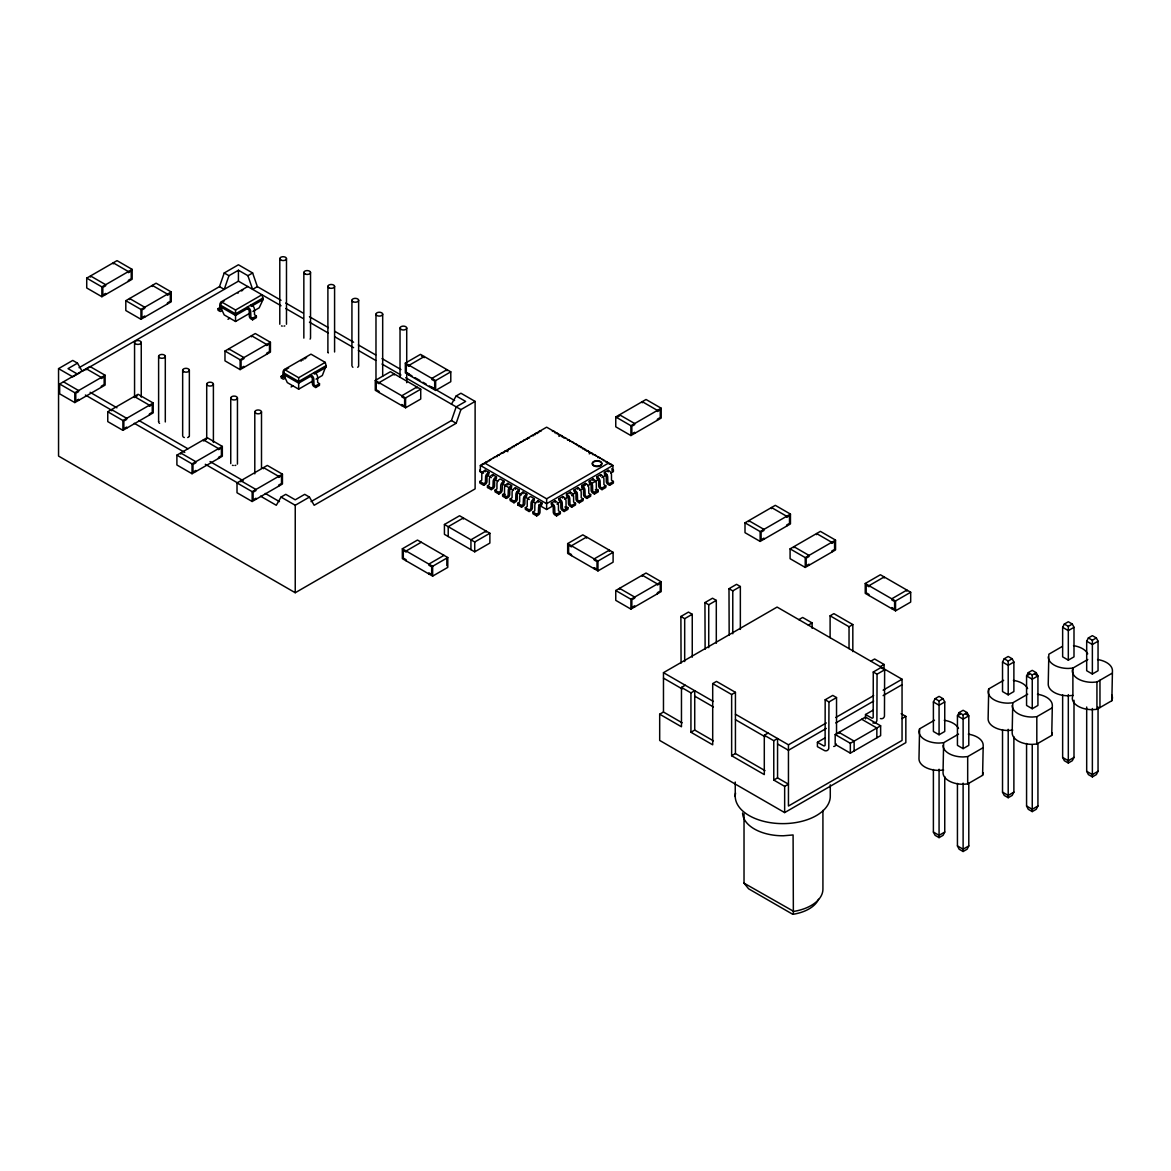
<?xml version="1.0" encoding="UTF-8"?>
<svg xmlns="http://www.w3.org/2000/svg" width="1171" height="1171" viewBox="0 0 1171 1171"><rect width="100%" height="100%" fill="white"/><g stroke="black" fill="none" stroke-linecap="round" stroke-linejoin="round"><path stroke-width="1.5" d="M481.793 465.56L481.808 465.268A3.352 1.932 60 0 1 483.843 464.082L484.106 464.214M496.928 456.807L496.958 456.514A3.352 1.932 60 0 1 498.992 455.343L499.256 455.475M504.511 452.445L504.525 452.152A3.352 1.932 60 0 1 506.56 450.967L507.819 451.669M508.302 450.25L508.316 449.957A3.352 1.932 60 0 1 510.351 448.786L510.615 448.917M527.228 439.315L527.243 439.023A3.352 1.932 60 0 1 529.292 437.852L529.555 437.983M534.81 434.953L534.825 434.661A3.352 1.932 60 0 1 536.86 433.475L537.123 433.607M538.587 432.758L538.601 432.465A3.352 1.932 60 0 1 540.651 431.294L540.914 431.426M818.529 899.269A36.155 20.873 0 0 1 793.367 914.244L793.089 834.952L783.384 835.772A40.165 23.186 0 0 1 742.604 812.952M219.914 309.51L219.943 303.904A3.352 1.932 60 0 1 221.992 302.733M283.031 377.194L283.06 371.588A3.352 1.932 60 0 1 285.109 370.417M934.502 720.224L919.586 728.845L918.986 731.48A20.083 11.593 0 0 0 939.069 743.073L943.636 742.721L958.551 734.115M983.201 772.684L982.601 775.319L967.685 783.941L963.118 784.277A20.083 11.593 0 0 1 943.036 772.684L943.636 742.721M1003.635 680.322L988.719 688.929L988.119 691.563A20.083 11.593 0 0 0 1008.202 703.156L1012.769 702.805L1027.684 694.198M982.601 775.319L983.201 745.356A20.083 11.593 0 0 0 968.315 734.158M1052.334 732.783L1051.734 735.417L1036.818 744.024L1032.251 744.375A20.083 11.593 0 0 1 1012.168 732.783L1012.769 702.805M1087.8 659.493L1072.885 668.099L1072.885 695.428L1068.318 695.779A20.083 11.593 0 0 1 1048.235 684.186L1048.835 654.223L1062.258 646.465M1051.734 735.417L1052.334 705.44A20.083 11.593 0 0 0 1037.447 694.242M1072.885 695.428L1072.285 698.062A20.083 11.593 0 0 0 1092.367 709.67L1096.934 709.319L1111.85 700.697L1112.45 698.062A20.083 11.593 0 0 0 1111.762 695.062M1111.85 700.697L1112.45 670.734A20.083 11.593 0 0 0 1097.564 659.536M249.745 313.272L235.547 321.469L224.188 314.911L220.397 306.714L221.304 301.796L247.857 286.471M312.877 380.956L298.664 389.167L287.305 382.595L283.528 374.398L284.421 369.48L310.974 354.154L325.216 362.381L326.124 365.659L322.332 375.496L316.024 379.141M79.057 367.709L219.489 286.632L224.232 272.975L238.43 264.778L252.629 272.975L257.371 286.632L281.04 300.303M257.371 286.632L252.629 289.369L247.901 275.697L238.43 270.238L228.96 275.697L224.232 289.369L219.489 286.632M311.018 501.627L451.45 420.55L456.178 406.893L465.648 401.419L456.178 395.959L451.45 404.156M260.518 496.167L276.297 505.272L281.04 497.075L285.768 494.338L295.238 499.812L304.709 494.338L309.437 497.075L314.165 505.272L456.178 423.287L460.92 409.616L475.119 401.419L475.119 488.878L295.238 592.731L58.55 456.075L58.55 368.631L72.748 360.419L77.491 363.156L82.219 371.353L238.43 281.172L281.04 305.763M221.304 301.796L235.547 310.022L262.099 294.697L263.007 299.615L259.215 307.812L252.907 311.457M933.389 701.956L935.102 698.677L939.069 696.379L943.05 698.677L944.748 701.956L944.748 731.48L939.069 734.759L933.389 731.48L933.389 701.956L939.069 705.235L944.748 701.956M959.137 712.568L957.439 715.847L957.439 745.356L963.118 748.635L968.798 745.356L968.798 715.847L967.1 712.568L963.118 710.27L959.137 712.568L963.118 714.852L967.1 712.568M1002.522 662.039L1004.22 658.761L1008.202 656.477L1012.183 658.761L1013.881 662.039L1013.881 691.563L1008.202 694.842L1002.522 691.563L1002.522 662.039L1008.202 665.333L1013.881 662.039M944.748 776.666L944.748 832.054L943.05 835.333L939.069 837.631L935.102 835.333L933.389 832.054L933.389 769.523M1028.27 672.652L1026.572 675.93L1026.572 705.44L1032.251 708.733L1037.93 705.44L1037.93 675.93L1036.218 672.652L1032.251 670.354L1028.27 672.652L1032.251 674.95L1036.218 672.652M1062.639 627.334L1064.337 624.055L1068.318 621.757L1072.299 624.055L1073.997 627.334L1073.997 656.858L1068.318 660.137L1062.639 656.858L1062.639 627.334L1068.318 630.613L1073.997 627.334M968.798 783.414L968.798 845.93L967.1 849.209L963.118 851.507L959.137 849.209L957.439 845.93L957.439 783.414M1086.688 641.225L1088.386 637.946L1092.367 635.648L1096.349 637.946L1098.047 641.225L1098.047 670.734L1092.367 674.013L1086.688 670.734L1086.688 641.225L1092.367 644.504L1098.047 641.225M1013.881 736.764L1013.881 792.138L1012.183 795.416L1008.202 797.714L1004.22 795.416L1002.522 792.138L1002.522 729.606M1037.93 743.497L1037.93 806.014L1036.218 809.307L1032.251 811.591L1028.27 809.307L1026.572 806.014L1026.572 743.497M1073.997 700.258L1073.997 757.432L1072.299 760.711L1068.318 763.009L1064.337 760.711L1062.639 757.432L1062.639 694.901M1098.047 707.006L1098.047 771.308L1096.349 774.587L1092.367 776.885L1088.386 774.587L1086.688 771.308L1086.688 707.006M502.505 483.93L502.139 490.21A2.342 1.347 -60 0 1 500.485 493.079L498.831 494.03L495.04 491.849L495.04 490.21L496.928 488.922L496.958 483.286A3.352 1.932 -60 0 1 498.992 479.744L500.251 478.998L504.028 481.193L504.028 482.833L502.505 483.93L513.498 490.371M86.727 278.127L117.027 260.635L132.162 269.389L132.162 279.225L101.877 296.717L86.727 287.964L86.727 278.127L101.877 286.88L132.162 269.389M125.809 300.698L156.094 283.206L171.244 291.945L171.244 301.781L140.959 319.273L125.809 310.535L125.809 300.698L140.959 309.437L171.244 291.945M77.491 363.156L68.02 368.631L77.491 374.091M59.662 384L89.962 366.508L105.112 375.247L105.112 385.083L74.812 402.575L59.662 393.837L59.662 384L74.812 392.739L105.112 375.247M80.638 372.276L72.748 376.828L58.55 368.631M247.901 275.697L252.629 272.975M221.348 306.802L221.348 310.271A2.342 1.347 60 0 1 219.694 311.223L218.04 310.271L218.04 308.632L219.928 307.534M263.007 297.976L235.547 313.828L220.397 305.075M227.979 319.288L229.867 318.19M263.007 299.615L251.165 306.451L251.165 304.797L252.424 305.543A3.352 1.932 60 0 1 254.473 309.085L254.502 314.721L256.376 316.009L256.376 317.648L252.599 319.829L250.931 318.878A2.342 1.347 60 0 1 249.277 316.009L249.203 310.359L247.388 308.632L235.547 315.467L220.397 306.714M247.388 308.632L247.388 306.992L248.647 307.739A3.352 1.932 60 0 1 250.682 311.266L250.872 317.195L252.599 318.19L256.376 316.009M107.761 411.768L138.061 394.276L153.211 403.014L153.211 412.851L122.911 430.343L107.761 421.604L107.761 411.768L122.911 420.506L153.211 403.014M137.109 395.915L134.27 397.555L134.27 396.457L149.42 405.195L149.42 406.293L152.259 404.654L152.259 412.309L149.42 413.949L149.42 415.046M224.978 351.022L255.278 333.53L270.428 342.283L270.428 352.12L240.128 369.612L224.978 360.858L224.978 351.022L240.128 359.775L270.428 342.283M284.465 374.486L284.465 377.955A2.342 1.347 60 0 1 282.811 378.906L281.157 377.955L281.157 376.315L283.045 375.218M284.421 369.48L298.664 377.706L325.216 362.381M326.124 365.659L298.664 381.512L283.528 372.759M291.096 386.972L292.984 385.874M326.124 367.299L314.296 374.135L314.296 372.495L315.541 373.227A3.352 1.932 60 0 1 317.59 376.769L317.619 382.405L319.493 383.693L319.493 385.332L315.716 387.513L314.048 386.562A2.342 1.347 60 0 1 312.394 383.693L312.32 378.043L310.505 376.315L298.664 383.151L283.528 374.398M176.894 455.153L207.194 437.661L222.329 446.4L222.329 456.236L192.044 473.728L176.894 464.989L176.894 455.153L192.044 463.892L222.329 446.4M206.242 439.301L203.403 440.94L203.403 439.842L218.553 448.595L218.553 449.679L221.392 448.039L221.392 455.695L218.553 457.334L218.553 458.432M310.505 376.315L310.505 374.676L311.764 375.423A3.352 1.932 60 0 1 313.799 378.95L313.989 384.878L315.716 385.874L319.493 383.693M375.276 380.458L390.426 371.719L420.726 389.196L420.726 399.048L405.576 407.786L375.276 390.294L375.276 380.458L405.576 397.95L420.726 389.196M405.342 363.098L420.491 354.359L450.791 371.836L450.791 381.687L435.641 390.426L405.342 372.934L405.342 363.098L435.641 380.59L450.791 371.836M237.01 482.92L267.31 465.429L282.445 474.167L282.445 484.004L252.16 501.495L237.01 492.757L237.01 482.92L252.16 491.659L282.445 474.167M456.178 395.959L460.92 393.222L475.119 401.419M281.04 497.075L295.238 505.272L309.437 497.075M483.521 473.055L480.359 471.24L480.359 465.443L546.637 427.181L612.916 465.443L612.916 471.24M485.101 470.259L483.843 471.005A3.352 1.932 -60 0 0 481.808 474.533L481.764 480.212L479.89 481.457L479.89 483.096L483.682 485.292L485.336 484.326A2.342 1.347 -60 0 0 486.99 481.457L487.019 475.968L488.893 474.079L488.893 472.44L485.101 470.259L485.101 471.898M488.893 472.44L487.634 473.186A3.352 1.932 -60 0 0 485.584 476.729L485.423 482.613L483.682 483.652L479.89 481.457M492.669 474.636L491.425 475.367A3.352 1.932 -60 0 0 489.376 478.91L489.346 484.545L487.473 485.833L487.473 487.473L491.249 489.654L492.903 488.702A2.342 1.347 -60 0 0 494.572 485.833L494.601 480.344L496.46 478.456L496.46 476.817L492.669 474.636L492.669 476.275M558.948 436.373L560.206 435.656A3.352 1.932 -60 0 1 562.241 436.842L562.256 437.134M496.46 476.817L495.201 477.563A3.352 1.932 -60 0 0 493.167 481.091L492.976 487.019L491.249 488.014L487.473 485.833M487.473 487.473L489.127 486.521M504.028 481.193L502.783 481.94A3.352 1.932 -60 0 0 500.734 485.467L500.544 491.396L498.831 492.391L495.04 490.21M615.756 416.964L646.041 399.487L661.191 408.225L661.191 418.062L630.906 435.553L615.756 426.815L615.756 416.964L630.906 425.717L661.191 408.225M616.693 417.52L619.532 415.881L619.532 414.783L634.682 423.536L634.682 424.619L631.842 426.259L631.842 433.914L634.682 432.275L634.682 433.372M507.819 483.374L506.56 484.121A3.352 1.932 -60 0 0 504.525 487.648L504.496 493.284L502.608 494.586L502.608 496.226L506.399 498.407L508.053 497.455A2.342 1.347 -60 0 0 509.722 494.586L509.751 489.083L511.61 487.195L511.61 485.555L507.819 483.374L507.819 485.014M402.341 548.789L417.491 540.051L447.79 557.542L447.79 567.379L432.641 576.117L402.341 558.626L402.341 548.789L432.641 566.281L447.79 557.542M444.424 524.491L459.574 515.752L489.873 533.244L489.873 543.081L474.723 551.819L444.424 534.342L444.424 524.491L474.723 541.983L489.873 533.244M511.61 485.555L510.351 486.302A3.352 1.932 -60 0 0 508.316 489.844L508.112 495.757L506.399 496.767L502.608 494.586M515.401 487.751L514.142 488.497A3.352 1.932 -60 0 0 512.093 492.025L512.064 497.66L510.19 498.948L510.19 500.588L513.981 502.783L515.635 501.817A2.342 1.347 -60 0 0 517.289 498.948L517.319 493.459L519.177 491.571L519.177 489.932L515.401 487.751L515.401 489.39M421.282 542.232L406.132 550.985L406.132 552.068L403.292 550.429L403.292 558.084L406.132 559.723L406.132 560.821M519.177 489.932L517.933 490.678A3.352 1.932 -60 0 0 515.884 494.206L515.694 500.134L513.981 501.144L510.19 498.948M522.969 492.127L521.71 492.859A3.352 1.932 -60 0 0 519.675 496.402L519.646 502.037L517.758 503.325L517.758 504.964L521.549 507.145L523.203 506.194A2.342 1.347 -60 0 0 524.857 503.325L524.901 497.836L526.76 495.948L526.76 494.308L522.969 492.127L522.969 493.767M589.247 453.865L590.491 453.148A3.352 1.932 -60 0 1 592.541 454.333L592.555 454.626M526.76 494.308L525.501 495.055A3.352 1.932 -60 0 0 523.466 498.583L523.159 504.584L521.549 505.506L517.758 503.325M517.758 504.964L519.412 504.013M534.327 498.685L533.068 499.432A3.352 1.932 -60 0 0 531.034 502.959L530.844 508.887L529.116 509.883L525.34 507.702L525.34 509.341L529.116 511.522L530.785 510.571A2.342 1.347 -60 0 0 532.439 507.702L532.468 502.198L534.327 500.324L534.327 498.685L530.536 496.489L529.292 497.236A3.352 1.932 -60 0 0 527.243 500.778L527.213 506.443L525.34 507.702M443.999 555.347L428.849 564.1L428.849 565.183L431.689 566.837L431.689 574.478L428.849 572.839L428.849 573.936M538.118 500.866L536.86 501.612A3.352 1.932 -60 0 0 534.825 505.14L534.796 510.776L532.907 512.078L532.907 513.718L536.699 515.899L538.353 514.947A2.342 1.347 -60 0 0 540.007 512.078L540.036 506.575L541.91 504.686L541.91 503.047L538.118 500.866L538.118 502.505M484.618 462.999L546.637 498.802L608.671 462.999M541.91 503.047L540.651 503.793A3.352 1.932 -60 0 0 538.601 507.336L538.382 513.279L536.699 514.259L532.907 512.078M612.916 465.443L546.637 503.706L480.359 465.443M551.365 503.047L555.156 500.866L556.415 501.612A3.352 1.932 60 0 1 558.45 505.14L558.479 510.776L560.367 512.078L560.367 513.718L556.576 515.899L554.922 514.947A2.342 1.347 60 0 1 553.268 512.078L553.195 506.414L551.365 504.686L551.365 503.047L552.624 503.793A3.352 1.932 60 0 1 554.673 507.336L554.864 513.249L556.576 514.259L560.367 512.078M558.948 498.685L562.739 496.489L563.983 497.236A3.352 1.932 60 0 1 566.032 500.778L566.061 506.414L567.935 507.702L567.935 509.341L564.159 511.522L562.49 510.571A2.342 1.347 60 0 1 560.836 507.702L560.807 502.198L558.948 500.324L558.948 498.685L560.206 499.432A3.352 1.932 60 0 1 562.241 502.959L562.431 508.887L564.159 509.883L567.935 507.702M566.515 494.308L570.306 492.127L571.565 492.859A3.352 1.932 60 0 1 573.6 496.402L573.629 502.037L575.517 503.325L575.517 504.964L571.726 507.145L570.072 506.194A2.342 1.347 60 0 1 568.418 503.325L568.374 497.836L566.515 495.948L566.515 494.308L567.774 495.055A3.352 1.932 60 0 1 569.809 498.583L570.014 504.511L571.726 505.506L575.517 503.325M574.097 489.932L577.874 487.751L579.133 488.497A3.352 1.932 60 0 1 581.182 492.025L581.211 497.66L583.085 498.948L583.085 500.588L579.294 502.783L577.64 501.817A2.342 1.347 60 0 1 575.986 498.948L575.956 493.459L574.097 491.571L574.097 489.932L575.356 490.678A3.352 1.932 60 0 1 577.391 494.206L577.581 500.134L579.294 501.144L583.085 498.948M581.665 485.555L585.456 483.374L586.715 484.121A3.352 1.932 60 0 1 588.75 487.648L588.779 493.284L590.667 494.586L590.667 496.226L586.876 498.407L585.222 497.455A2.342 1.347 60 0 1 583.553 494.586L583.524 489.083L581.665 487.195L581.665 485.555L582.924 486.302A3.352 1.932 60 0 1 584.958 489.844L585.163 495.757L586.876 496.767L590.667 494.586M589.247 481.193L593.024 478.998L594.283 479.744A3.352 1.932 60 0 1 596.317 483.286L596.346 488.922L598.235 490.21L598.235 491.849L594.444 494.03L592.789 493.079A2.342 1.347 60 0 1 591.135 490.21L591.106 484.706L589.247 482.833L589.247 481.193L590.491 481.94A3.352 1.932 60 0 1 592.541 485.467L592.731 491.396L594.444 492.391L598.235 490.21M596.815 476.817L600.606 474.636L601.865 475.367A3.352 1.932 60 0 1 603.899 478.91L603.929 484.545L605.802 485.833L605.802 487.473L602.026 489.654L600.372 488.702A2.342 1.347 60 0 1 598.703 485.833L598.674 480.344L596.815 478.456L596.815 476.817L598.074 477.563A3.352 1.932 60 0 1 600.108 481.091L600.299 487.019L602.026 488.014L605.802 485.833M604.382 472.44L608.173 470.259L609.432 471.005A3.352 1.932 60 0 1 611.467 474.533L611.496 480.169L613.384 481.457L613.384 483.096L609.593 485.292L607.939 484.326A2.342 1.347 60 0 1 606.285 481.457L606.256 475.968L604.382 474.079L604.382 472.44L605.641 473.186A3.352 1.932 60 0 1 607.69 476.729L607.881 482.642L609.593 483.652L613.384 481.457M581.665 487.195L585.456 485.014L585.456 483.374M611.774 470.918L613.384 469.981L613.384 471.62L611.73 472.586A2.342 1.347 -60 0 1 610.72 472.762M538.733 504.935L546.637 509.502L553.649 505.448M561.451 500.954L556.928 504.072M564.568 499.153L569.238 496.445M571.916 494.909L576.659 492.171M579.806 490.342L583.275 488.351M587.71 485.789L598.879 479.349M601.923 477.578L606.666 474.841M567.672 543.593L582.807 534.84L613.106 552.331L613.106 562.168L597.957 570.921L567.672 553.429L567.672 543.593L597.957 561.085L613.106 552.331M615.756 590.521L646.041 573.029L661.191 581.767L661.191 591.604L630.906 609.096L615.756 600.357L615.756 590.521L630.906 599.259L661.191 581.767M745.005 522.822L775.304 505.345L790.454 514.084L790.454 523.92L760.155 541.412L745.005 532.673L745.005 522.822L760.155 531.575L790.454 514.084M790.088 548.862L820.388 531.371L835.538 540.109L835.538 549.946L805.238 567.437L790.088 558.699L790.088 548.862L805.238 557.601L835.538 540.109M681.068 663.093L680.893 616.473L688.475 612.096L692.251 614.292L692.251 657.18M705.118 649.217L704.942 602.582L712.524 598.22L716.301 600.401L716.301 643.289M729.167 635.326L728.991 588.706L736.559 584.329L740.35 586.525L740.35 629.413M680.893 616.473L684.684 618.654L692.251 614.292M704.942 602.582L708.733 604.778L716.301 600.401M728.991 588.706L732.783 590.887L740.35 586.525M682.137 722.8L663.474 712.012L663.474 672.666L777.09 607.076L902.051 679.224L902.051 740.438L788.449 806.029L788.449 744.815L735.432 714.208M901.172 713.695L905.842 716.389L905.842 742.634L784.658 812.586L659.683 740.438L659.683 714.208L681.463 726.781L681.463 687.421L685.255 685.24M798.856 619.649L802.647 617.454L812.118 622.928L812.118 628.285M865.237 583.495L880.387 574.756L910.687 592.248L910.687 602.084L895.537 610.838L865.237 593.346L865.237 583.495L895.537 600.986L910.687 592.248M681.463 687.421L690.934 692.881L694.725 690.7L694.725 730.06L713.388 740.833M808.327 625.109L812.118 622.928M659.683 714.208L663.474 712.012M690.934 692.881L690.934 732.241L712.7 744.815L712.7 683.601L716.491 681.405L735.432 692.339L735.432 753.553L764.985 770.62M830.107 637.683L830.107 615.814L833.884 613.633L852.825 624.567L852.825 651.574M712.7 683.601L731.641 694.52L735.432 692.339M830.107 615.814L849.034 626.748L852.825 624.567M690.934 732.241L694.725 730.06M870.814 661.191L874.605 658.995L884.061 664.469L884.061 669.827M880.285 666.65L884.061 664.469M836.533 697.579L828.966 701.956L828.79 748.386A8.051 4.655 60 0 1 824.765 750.699L817.417 746.674L817.417 742.297L823.769 745.868A2.649 1.537 60 0 0 825.101 745.107L825.174 699.775L832.757 695.398L836.533 697.579L836.533 735.359M865.515 718.906L865.515 714.53L871.868 718.101A2.649 1.537 60 0 0 873.185 717.34L873.273 672.008L880.841 667.631L884.632 669.812L884.456 716.242A8.051 4.655 60 0 1 880.431 718.57M731.641 694.52L731.641 755.749L764.297 774.602L764.297 735.242L768.088 733.061M731.641 755.749L735.432 753.553M873.273 672.008L877.064 674.189L884.632 669.812M773.768 740.716L777.559 738.52L777.559 777.881L788.449 784.16L784.658 786.356L773.768 780.062L773.768 740.716L764.297 735.242M788.449 744.815L826.316 722.946M835.787 717.486L873.654 695.618M883.124 690.158L902.051 679.224M826.316 728.421L788.449 750.274L777.559 743.995M835.787 722.946L873.654 701.078M883.124 695.618L902.051 684.684M817.417 742.297L824.984 737.92M865.515 714.53L873.083 710.153M835.186 734.554L865.486 717.062L880.636 725.8L880.636 735.651L850.336 753.143L835.186 744.39L835.186 734.554L850.336 743.292L880.636 725.8M773.768 780.062L777.559 777.881M902.051 718.57L905.842 716.389M935.102 698.677L939.069 700.975L943.05 698.677M1004.22 658.761L1008.202 661.059L1012.183 658.761M1064.337 624.055L1068.318 626.353L1072.299 624.055M960.279 714.208L957.439 715.847L963.118 719.126L968.798 715.847L965.958 714.208M1029.411 674.291L1026.572 675.93L1032.251 679.209L1037.93 675.93L1035.091 674.291M1088.386 637.946L1092.367 640.244L1096.349 637.946M943.036 745.356A20.083 11.593 0 0 0 963.118 756.949L967.685 756.612L982.601 747.991M1012.168 705.44A20.083 11.593 0 0 0 1032.251 717.047L1036.818 716.696L1051.734 708.089M1048.235 656.858A20.083 11.593 0 0 0 1068.318 668.451L1072.885 668.099L1072.285 670.734A20.083 11.593 0 0 0 1092.367 682.327L1096.934 681.99L1111.85 673.369M944.748 832.054L939.069 835.333L933.389 832.054M1013.881 792.138L1008.202 795.416L1002.522 792.138M1073.997 757.432L1068.318 760.711L1062.639 757.432M968.798 845.93L963.118 849.209L957.439 845.93M1037.93 806.014L1032.251 809.307L1026.572 806.014M1098.047 771.308L1092.367 774.587L1086.688 771.308M552.361 431.426L552.624 431.294A3.352 1.932 -60 0 1 554.673 432.465L554.688 432.758M556.152 433.607L556.415 433.475A3.352 1.932 -60 0 1 558.45 434.661L558.479 434.953M563.719 437.983L563.983 437.852A3.352 1.932 -60 0 1 565.871 438.422M567.511 440.164L567.774 440.033A3.352 1.932 -60 0 1 569.809 441.218L569.838 441.511M578.869 446.722L579.133 446.59A3.352 1.932 -60 0 1 581.182 447.776M582.66 448.917L582.924 448.786A3.352 1.932 -60 0 1 584.958 449.957L584.988 450.25M586.451 451.098L586.715 450.967A3.352 1.932 -60 0 1 588.75 452.152L588.764 452.445M597.81 457.656L598.074 457.524A3.352 1.932 -60 0 1 600.05 458.388M609.169 464.214L609.432 464.082A3.352 1.932 -60 0 1 611.467 465.268L611.496 465.56M1012.769 730.148L1008.202 730.484A20.083 11.593 0 0 1 988.119 718.892L988.719 688.929M943.636 770.05L939.069 770.401A20.083 11.593 0 0 1 918.986 758.808L919.586 728.845M219.753 309.612L218.04 308.632M282.87 377.296L281.157 376.315M533.332 435.788L533.068 435.656A3.352 1.932 60 0 0 531.195 436.241M514.406 446.722L514.142 446.59A3.352 1.932 60 0 0 512.093 447.776M503.047 453.279L502.783 453.148A3.352 1.932 60 0 0 500.895 453.733M421.443 355.999L424.283 357.638L424.283 356.54L409.133 365.279L409.133 366.377L406.293 364.737L406.293 372.393L409.133 374.032L409.133 375.13M611.496 468.883L613.384 469.981M285.768 303.04L303.128 313.052M309.437 316.697L328.363 327.631M334.686 331.276L353.613 342.21M358.355 344.933L375.701 354.959M382.024 358.604L400.95 369.538M407.259 373.183L412.002 375.92M415.149 377.735L419.891 380.473M423.038 382.288L426.2 384.117M429.362 385.932L454.597 400.511M224.232 272.975L228.96 275.697M285.768 308.5L303.128 318.527M309.437 322.171L328.363 333.091M334.686 336.736L353.613 347.67M358.355 350.407L375.701 360.419M382.024 364.064L400.95 374.998M405.693 377.735L460.92 409.616M451.45 420.55L456.178 423.287M486.609 474.841L491.41 477.622M494.513 479.407L497.719 481.266M516.616 492.171L521.388 494.923M524.52 496.738L529.277 499.475M532.439 501.305L535.586 503.12M861.695 719.243L876.845 727.996L876.845 737.832M825.174 699.775L828.966 701.956M663.474 672.666L713.388 701.473M663.474 678.126L682.137 688.899M694.725 696.16L713.388 706.947M735.432 719.667L764.985 736.735M90.108 392.314L116.939 407.801M139.027 420.55L187.931 448.786M210.033 461.55L243.158 480.681M265.261 493.43L279.459 501.627M63.454 381.805L78.603 390.558L78.603 391.641L75.764 393.28L75.764 400.936L78.603 399.296L78.603 400.394M85.381 395.037L112.196 410.538M134.284 423.287L184.784 452.43M205.291 464.272L238.43 483.403M744.024 813.918L744.024 883.154L793.762 911.419A40.165 23.186 0 0 0 822.92 888.76L822.92 810.42M792.767 914.302L748.606 888.804L744.024 883.154M572.004 495.172L572.195 495.948M1099.964 680.234L1099.964 707.562M1096.934 681.99L1096.934 709.319M1092.367 640.244L1092.367 674.013M1092.367 708.499L1092.367 776.885M1068.318 626.353L1068.318 660.137M1068.318 694.608L1068.318 763.009M1036.818 716.696L1036.818 744.024M1032.251 674.95L1032.251 708.733M1032.251 744.99L1032.251 811.591M1008.202 661.059L1008.202 694.842M1008.202 729.313L1008.202 797.714M967.685 756.612L967.685 783.941M963.118 714.852L963.118 748.635M963.118 783.121L963.118 851.507M939.069 700.975L939.069 734.759M939.069 769.23L939.069 837.631M906.896 591.15L906.896 590.067L891.76 598.805L891.76 599.903L894.6 601.543L894.6 609.198L891.76 607.544L891.76 608.642M895.537 600.986L895.537 610.838M884.178 578.035L884.178 576.937L869.028 585.69L869.028 586.773L866.189 585.134L866.189 592.789L869.028 594.429L869.028 595.527M877.064 674.189L876.889 720.619A8.051 4.655 60 0 1 872.849 722.931M854.127 750.948L854.127 741.111L838.978 732.373L838.978 733.456M850.336 743.292L850.336 753.143M849.034 626.748L849.034 648.617M831.747 552.141L831.747 551.043L834.586 549.404L834.586 541.749L831.747 543.388L831.747 542.305L816.597 533.552L816.597 534.649M830.283 784.833L830.283 795.768A47.528 27.445 0 0 1 780.384 823.594A47.528 27.445 0 0 1 735.549 793.03M809.029 565.256L809.029 564.159L806.19 565.798L806.19 558.157L809.029 556.503L809.029 555.42L793.879 546.667L793.879 547.765M805.238 557.601L805.238 567.437M786.663 526.116L786.663 525.018L789.503 523.378L789.503 515.723L786.663 517.362L786.663 516.265L771.513 507.526L771.513 508.624M784.658 786.356L784.658 812.586M763.946 539.231L763.946 538.133L761.106 539.772L761.106 532.117L763.946 530.478L763.946 529.394L748.796 520.641L748.796 521.739M760.155 531.575L760.155 541.412M735.242 782.038L735.242 796.617M732.783 590.887L732.783 633.774M708.733 604.778L708.733 647.665M684.684 618.654L684.684 661.542M657.414 420.257L657.414 419.159L660.254 417.52L660.254 409.865L657.414 411.504L657.414 410.406L642.264 401.668L642.264 402.765M657.414 593.799L657.414 592.702L660.254 591.062L660.254 583.407L657.414 585.046L657.414 583.948L642.264 575.21L642.264 576.308M634.682 606.915L634.682 605.817L631.842 607.456L631.842 599.801L634.682 598.161L634.682 597.078L619.532 588.325L619.532 589.423M630.906 425.717L630.906 435.553M630.906 599.259L630.906 609.096M609.593 483.652L609.593 485.292M609.33 551.248L609.33 550.15L594.18 558.889L594.18 559.987L597.02 561.626L597.02 569.282L594.18 567.642L594.18 568.725M608.173 470.259L608.173 471.898M602.026 488.014L602.026 489.654M600.606 474.636L600.606 476.275M597.957 561.085L597.957 570.921M594.444 492.391L594.444 494.03M593.024 478.998L593.024 480.637M586.876 496.767L586.876 498.407M586.598 538.118L586.598 537.035L571.448 545.774L571.448 546.872L568.608 545.232L568.608 552.888L571.448 554.527L571.448 555.61M579.294 501.144L579.294 502.783M577.874 487.751L577.874 489.39M571.726 505.506L571.726 507.145M570.306 492.127L570.306 493.767M564.159 509.883L564.159 511.522M562.739 496.489L562.739 498.129M556.576 514.259L556.576 515.899M555.156 500.866L555.156 502.505M546.637 498.802L546.637 509.502M536.699 514.259L536.699 515.899M529.116 509.883L529.116 511.522M521.549 505.506L521.549 507.145M513.981 501.144L513.981 502.783M506.399 496.767L506.399 498.407M498.831 492.391L498.831 494.03M491.249 488.014L491.249 489.654M486.082 532.146L486.082 531.049L470.932 539.802L470.932 549.638M483.682 483.652L483.682 485.292M479.89 469.981L479.89 471.62L481.544 472.586A2.342 1.347 60 0 0 483.081 472.279M474.723 541.983L474.723 551.819M463.365 519.031L463.365 517.933L448.215 526.687L448.215 536.523M447 370.753L447 369.655L431.85 378.409L431.85 379.492L434.69 381.131L434.69 388.787L431.85 387.147L431.85 388.245M446.839 558.084L446.839 565.739M435.641 380.59L435.641 390.426M432.641 566.281L432.641 576.117M416.935 388.113L416.935 387.015L401.785 395.769L401.785 396.852L404.624 398.491L404.624 406.147L401.785 404.507L401.785 405.605M406.718 328.056L406.718 362.673M406.718 373.608L406.718 382.712M405.576 397.95L405.576 407.786M400.028 328.056L400.028 377.252M394.217 374.998L394.217 373.9L379.067 382.639L379.067 383.737L376.228 382.097L376.228 389.753L379.067 391.392L379.067 392.49M382.683 314.165A3.352 1.932 0 0 1 377.662 315.848A3.352 1.932 0 0 1 377.662 312.496A3.352 1.932 0 0 1 382.683 314.165L382.683 376.111M375.979 314.165L375.979 379.755M358.633 300.288L358.633 365.879M351.929 300.288L351.929 365.879M334.584 286.397L334.584 351.988M327.895 286.397L327.895 351.988M315.716 385.874L315.716 387.513M310.535 272.521L310.535 338.112M303.845 272.521L303.845 338.112M298.664 377.706L298.664 389.167M295.238 505.272L295.238 592.731M286.485 258.63L286.485 324.221M279.796 258.63L279.796 324.221M278.669 486.199L278.669 485.101L281.508 483.462L281.508 475.807L278.669 477.446L278.669 476.363L263.519 467.61L263.519 468.707M266.637 354.301L266.637 353.218L269.476 351.563L269.476 343.923L266.637 345.562L266.637 344.464L251.487 335.726L251.487 336.809M261.499 411.899L261.499 468.385M255.937 499.314L255.937 498.217L253.097 499.856L253.097 492.215L255.937 490.576L255.937 489.478L240.802 480.725L240.802 481.823M254.795 411.899L254.795 473.845M252.599 318.19L252.599 319.829M252.16 491.659L252.16 501.495M243.919 367.416L243.919 366.333L241.08 367.972L241.08 360.317L243.919 358.677L243.919 357.579L228.769 348.841L228.769 349.924M240.128 359.775L240.128 369.612M238.43 270.238L238.43 281.172M237.45 398.023A3.352 1.932 0 0 1 232.429 399.692A3.352 1.932 0 0 1 232.429 396.34A3.352 1.932 0 0 1 237.45 398.023L237.45 463.614A3.352 1.932 0 0 1 237.332 464.111M235.547 310.022L235.547 321.469M230.746 398.023L230.746 463.614M213.4 384.132A3.352 1.932 0 0 1 208.379 385.801A3.352 1.932 0 0 1 208.379 382.463A3.352 1.932 0 0 1 213.4 384.132L213.4 442.433M206.711 384.132L206.711 438.788M195.82 471.547L195.82 470.449L192.981 472.089L192.981 464.448L195.82 462.808L195.82 461.711L180.685 452.957L180.685 454.055M192.044 463.892L192.044 473.728M189.351 370.256L189.351 435.846A3.352 1.932 0 0 1 189.234 436.344M182.661 370.256L182.661 435.846M167.468 303.977L167.468 302.879L170.307 301.24L170.307 293.584L167.468 295.224L167.468 294.141L152.318 285.387L152.318 286.485M165.301 356.365A3.352 1.932 0 0 1 160.281 358.033A3.352 1.932 0 0 1 160.281 354.696A3.352 1.932 0 0 1 165.301 356.365L165.301 421.955M158.612 356.365L158.612 421.955A3.352 1.932 0 0 1 158.729 421.458M144.736 317.092L144.736 315.994L141.896 317.634L141.896 309.993L144.736 308.339L144.736 307.256L129.586 298.503L129.586 299.6M141.252 342.488A3.352 1.932 0 0 1 136.231 344.157A3.352 1.932 0 0 1 136.231 340.805A3.352 1.932 0 0 1 141.252 342.488L141.252 397.145M140.959 309.437L140.959 319.273M134.563 342.488L134.563 397.145M128.386 281.406L128.386 280.323L131.225 278.683L131.225 271.028L128.386 272.667L128.386 271.57L113.236 262.831L113.236 263.914M126.702 428.162L126.702 427.064L123.848 428.703L123.848 421.048L126.702 419.408L126.702 418.325L111.552 409.572L111.552 410.67M122.911 420.506L122.911 430.343M105.653 294.521L105.653 293.438L102.814 295.077L102.814 287.422L105.653 285.783L105.653 284.685L90.504 275.946L90.504 277.044M101.877 286.88L101.877 296.717M101.321 387.279L101.321 386.181L104.16 384.542L104.16 376.886L101.321 378.526L101.321 377.443L86.171 368.689L86.171 369.787M74.812 392.739L74.812 402.575M944.265 720.282A20.083 11.593 0 0 1 958.463 728.479M1013.398 680.366A20.083 11.593 0 0 1 1027.596 688.563M836.357 744.009A8.051 4.655 60 0 1 833.708 746.469M223.793 301.401A3.352 1.932 60 0 1 224.203 300.684M241.782 291.023A3.352 1.932 60 0 1 242.88 289.998M237.991 293.204A3.352 1.932 60 0 1 238.225 292.691M286.851 369.407A3.352 1.932 60 0 1 288.593 368.118M304.841 359.029A3.352 1.932 60 0 1 305.002 358.428M305.748 357.726A3.352 1.932 60 0 1 306.582 357.741M301.049 361.21A3.352 1.932 60 0 1 303.099 360.039M572.165 442.067A3.352 1.932 -60 0 1 573.541 443.077M595.746 490.151A2.342 1.347 60 0 1 595.41 489.654M565.461 507.643A2.342 1.347 60 0 1 564.964 506.867M505.287 494.279A2.342 1.347 -60 0 1 504.906 494.748M493.225 458.388A3.352 1.932 60 0 1 494.601 457.363M489.376 460.891A3.352 1.932 60 0 1 491.117 459.603M485.584 463.072A3.352 1.932 60 0 1 487.634 461.901M515.884 445.58A3.352 1.932 60 0 1 517.933 444.409M575.356 444.409A3.352 1.932 -60 0 1 577.391 445.58M594.283 455.343A3.352 1.932 -60 0 1 596.259 456.207M602.157 459.603A3.352 1.932 -60 0 1 603.899 460.891M605.641 461.901A3.352 1.932 -60 0 1 607.69 463.072M523.525 440.896A3.352 1.932 60 0 1 525.194 439.93M519.734 443.077A3.352 1.932 60 0 1 521.71 442.228M358.516 366.377A3.352 1.932 0 0 1 357.653 367.24M352.91 367.24A3.352 1.932 0 0 1 352.383 366.845M328.334 352.954A3.352 1.932 0 0 1 327.997 352.5M284.816 325.904A3.352 1.932 0 0 1 284.011 326.094M282.27 326.094A3.352 1.932 0 0 1 281.464 325.904M310.417 338.609A3.352 1.932 0 0 1 310.081 339.078M235.766 465.282A3.352 1.932 0 0 1 234.961 465.473M233.234 465.473A3.352 1.932 0 0 1 232.429 465.282M188.912 436.812A3.352 1.932 0 0 1 187.682 437.515M184.33 437.515A3.352 1.932 0 0 1 183.1 436.812M159.593 423.331A3.352 1.932 0 0 1 159.066 422.921M1073.514 645.66A20.083 11.593 0 0 1 1087.713 653.857M594.414 465.692A4.772 2.752 0 0 0 601.821 463.584A4.772 2.752 0 0 0 594.956 460.935A4.772 2.752 0 0 0 594.414 465.692M594.414 466.16A4.772 2.752 0 0 0 601.821 464.053A4.772 2.752 0 0 0 594.956 461.418A4.772 2.752 0 0 0 594.414 466.16M352.91 301.65A3.352 1.932 0 0 0 358.516 300.786A3.352 1.932 0 0 0 354.418 298.415A3.352 1.932 0 0 0 352.91 301.65M328.875 287.773A3.352 1.932 0 0 0 334.467 286.91A3.352 1.932 0 0 0 330.368 284.538A3.352 1.932 0 0 0 328.875 287.773M401.009 329.417A3.352 1.932 0 0 0 406.615 328.553A3.352 1.932 0 0 0 402.517 326.182A3.352 1.932 0 0 0 401.009 329.417M280.777 260.006A3.352 1.932 0 0 0 286.368 259.142A3.352 1.932 0 0 0 282.27 256.771A3.352 1.932 0 0 0 280.777 260.006M304.826 273.882A3.352 1.932 0 0 0 310.417 273.019A3.352 1.932 0 0 0 306.319 270.647A3.352 1.932 0 0 0 304.826 273.882M183.642 371.617A3.352 1.932 0 0 0 189.234 370.753A3.352 1.932 0 0 0 185.135 368.382A3.352 1.932 0 0 0 183.642 371.617M255.776 413.261A3.352 1.932 0 0 0 261.382 412.397A3.352 1.932 0 0 0 257.283 410.04A3.352 1.932 0 0 0 255.776 413.261"/></g></svg>
